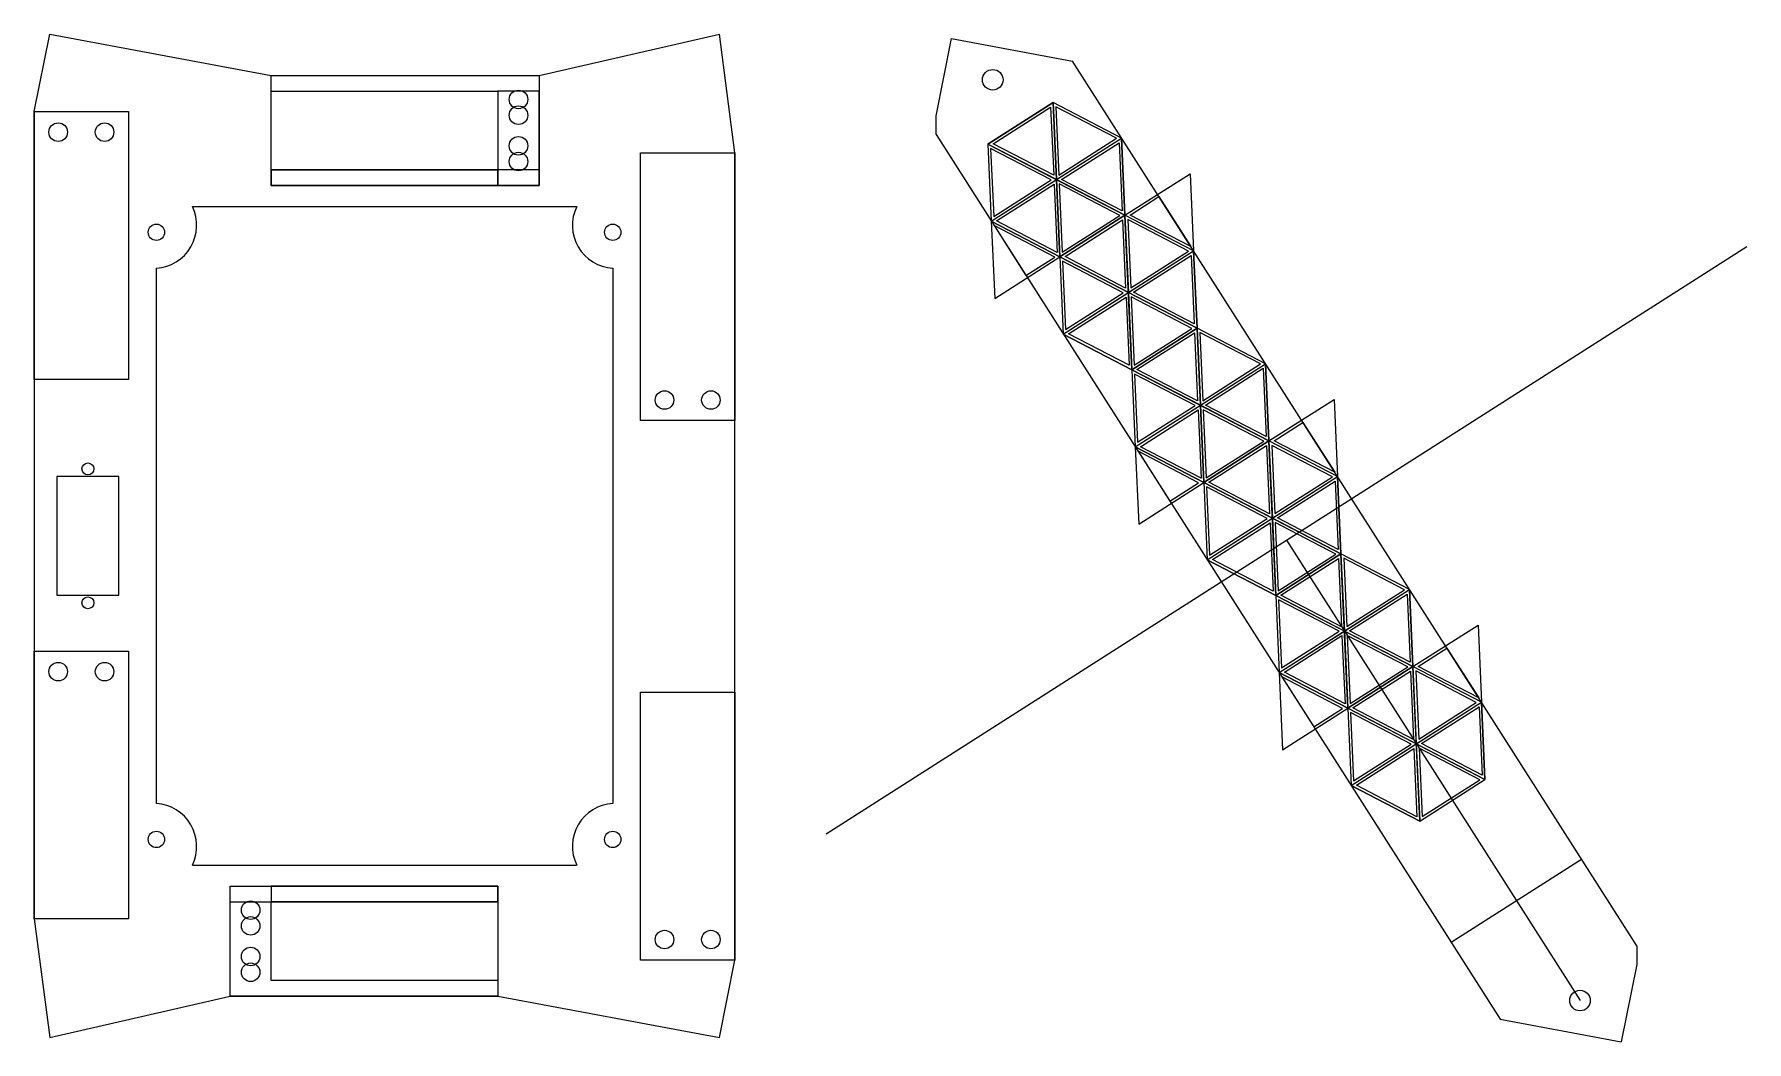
# Model space of a CAD drawing. Header units: millimetres. Extents: x 0 to 332, y -1 to 195.
import ezdxf

# ---------------------------------------------------------------- set-up
doc = ezdxf.new("R2010")
doc.units = ezdxf.units.MM
doc.layers.add('下書き線', color=1, linetype='Continuous', lineweight=25)

msp = doc.modelspace()

# ---------------------------------------------------------------- linework, layer by layer
for p, q in [((0, 179.72), (3, 194.72)), ((3, 194.72), (46, 186.72)), ((98, 186.72), (133, 194.72)), ((136, 171.72), (133, 194.72)), ((175.06, 178.89), (178.06, 193.89)), ((178.06, 193.89), (201.54, 189.52)), ((46, 186.72), (98, 186.72)), ((0, 179.72), (0, 23)), ((175.06, 175.24), (175.06, 178.89)), ((136, 15), (136, 171.72)), ((218.33, 163.2), (224.51, 153.51)), ((30.71, 161.29), (105.29, 161.29)), ((186.32, 157.59), (192.5, 147.91)), ((23.71, 45.43), (23.71, 149.29)), ((112.29, 149.29), (112.29, 45.43)), ((246.27, 119.39), (252.45, 109.7)), ((214.26, 113.79), (220.44, 104.1)), ((274.21, 75.58), (280.39, 65.89)), ((242.2, 69.98), (248.38, 60.29)), ((30.71, 33.43), (105.29, 33.43)), ((0, 23), (3, 0)), ((311.06, 17.81), (311.06, 14.16)), ((133, 0), (136, 15)), ((311.06, 14.16), (308.06, -0.84)), ((3, 0), (38, 8)), ((38, 8), (90, 8)), ((90, 8), (133, 0)), ((284.59, 3.53), (308.06, -0.84))]:
    msp.add_line(p, q)
for points in [[(311.06, 17.81), (201.54, 189.52)], [(175.06, 175.24), (284.59, 3.53)], [(224.51, 153.51), (212.73, 159.63), (218.33, 163.2)], [(192.5, 147.91), (198.09, 151.47), (186.32, 157.59)], [(252.45, 109.7), (240.68, 115.82), (246.27, 119.39)], [(220.44, 104.1), (226.03, 107.67), (214.26, 113.79)], [(280.39, 65.89), (268.62, 72.01), (274.21, 75.58)], [(248.38, 60.29), (253.98, 63.86), (242.2, 69.98), (242.2, 69.98)]]:
    msp.add_lwpolyline(points)
for points in [[(46, 186.72), (98, 186.72), (98, 168.42), (46, 168.42)], [(0, 179.72), (18.3, 179.72), (18.3, 127.72), (0, 127.72)], [(197.89, 167.35), (186.12, 173.47), (197.3, 180.6)], [(198.3, 180.65), (198.89, 167.39), (210.07, 174.53)], [(211.2, 160.43), (199.42, 166.55), (210.61, 173.68)], [(117.7, 171.72), (136, 171.72), (136, 119.72), (117.7, 119.72)], [(185.65, 172.58), (186.24, 159.32), (197.43, 166.46)], [(198.55, 152.36), (186.78, 158.48), (197.96, 165.62)], [(198.96, 165.66), (199.55, 152.41), (210.74, 159.54)], [(211.86, 145.44), (200.09, 151.56), (211.27, 158.7)], [(212.27, 158.74), (212.86, 145.49), (224.04, 152.62)], [(199.63, 150.68), (200.21, 137.42), (211.4, 144.56)], [(225.17, 138.52), (213.4, 144.64), (224.58, 151.78)], [(212.52, 130.46), (200.75, 136.58), (211.94, 143.71)], [(212.94, 143.76), (213.52, 130.5), (224.71, 137.64)], [(225.83, 123.54), (214.06, 129.66), (225.25, 136.79)], [(226.24, 136.84), (226.83, 123.58), (238.02, 130.72)], [(239.14, 116.62), (227.37, 122.74), (238.55, 129.88)], [(213.6, 128.77), (214.18, 115.52), (225.37, 122.65)], [(226.49, 108.55), (214.72, 114.67), (225.91, 121.81)], [(226.91, 121.85), (227.49, 108.6), (238.68, 115.73)], [(239.8, 101.63), (228.03, 107.75), (239.22, 114.89)], [(240.22, 114.93), (240.8, 101.68), (251.99, 108.81)], [(16.41, 85.86), (16.41, 108.86), (4.41, 108.86), (4.41, 85.86)], [(227.57, 106.87), (228.16, 93.61), (239.34, 100.75)], [(253.11, 94.72), (241.34, 100.84), (252.53, 107.97)], [(240.47, 86.65), (228.69, 92.77), (239.88, 99.9)], [(240.88, 99.95), (241.46, 86.69), (252.65, 93.83)], [(253.77, 79.73), (242, 85.85), (253.19, 92.99)], [(254.19, 93.03), (254.77, 79.77), (265.96, 86.91)], [(241.54, 84.96), (242.13, 71.71), (253.31, 78.84)], [(267.08, 72.81), (255.31, 78.93), (266.5, 86.07)], [(254.44, 64.75), (242.67, 70.87), (253.85, 78)], [(254.85, 78.04), (255.44, 64.79), (266.62, 71.92)], [(0, 75), (18.3, 75), (18.3, 23), (0, 23)], [(267.75, 57.83), (255.97, 63.95), (267.16, 71.08)], [(268.16, 71.13), (268.75, 57.87), (279.93, 65.01)], [(117.7, 67), (136, 67), (136, 15), (117.7, 15)], [(281.06, 50.91), (269.28, 57.03), (280.47, 64.16)], [(255.51, 63.06), (256.1, 49.8), (267.29, 56.94)], [(268.41, 42.84), (256.64, 48.96), (267.82, 56.1)], [(268.82, 56.14), (269.41, 42.89), (280.59, 50.02)], [(38, 26.3), (90, 26.3), (90, 8), (38, 8)]]:
    msp.add_lwpolyline(points, close=True)
for centre, radius in [((186.06, 185.89), 2), ((94, 182.07), 1.8), ((4.65, 175.72), 1.8), ((13.65, 175.72), 1.8), ((94, 173.07), 1.8), ((23.71, 156.29), 1.59), ((112.29, 156.29), 1.59), ((122.35, 123.72), 1.8), ((131.35, 123.72), 1.8), ((10.41, 110.36), 1.15), ((10.41, 84.36), 1.15), ((4.65, 71), 1.8), ((13.65, 71), 1.8), ((23.71, 38.43), 1.59), ((112.29, 38.43), 1.59), ((42, 21.65), 1.8), ((122.35, 19), 1.8), ((131.35, 19), 1.8), ((42, 12.65), 1.8), ((300.06, 7.16), 2)]:
    msp.add_circle(centre, radius)
for centre, radius, start, end in [((23.14, 157.67), 8.39, 273.887, 25.6001), ((112.86, 157.67), 8.39, 154.3999, 266.113), ((112.29, 156.29), 7, 39.3888, 39.9657), ((112.29, 156.29), 7, 320.0343, 320.6112), ((23.14, 37.06), 8.39, 334.3999, 86.113), ((112.86, 37.06), 8.39, 93.887, 205.6001)]:
    msp.add_arc(centre, radius, start, end)
at = {"layer": '下書き線'}
for p, q in [((199.09, 151.52), (197.76, 181.49)), ((185.12, 173.42), (211.73, 159.59)), ((185.78, 158.44), (211.07, 174.57)), ((213.06, 129.61), (211.73, 159.59)), ((153.7, 39.53), (332.42, 153.53)), ((199.09, 151.52), (225.71, 137.68)), ((199.75, 136.53), (225.04, 152.67)), ((227.03, 107.71), (225.71, 137.68)), ((213.72, 114.63), (239.02, 130.76)), ((213.06, 129.61), (239.68, 115.78)), ((241, 85.81), (239.68, 115.78)), ((227.03, 107.71), (253.65, 93.87)), ((227.69, 92.73), (252.99, 108.86)), ((243.06, 96.53), (300.06, 7.16)), ((254.98, 63.9), (253.65, 93.87)), ((241.67, 70.82), (266.96, 86.95)), ((241, 85.81), (267.62, 71.97)), ((268.95, 42), (267.62, 71.97)), ((254.98, 63.9), (281.59, 50.06)), ((255.64, 48.92), (280.93, 65.05)), ((275.05, 18.48), (300.34, 34.61))]:
    msp.add_line(p, q, dxfattribs=at)
for points in [[(46, 186.72), (98, 186.72), (98, 165.36), (46, 165.36)], [(90, 168.36), (46, 168.36), (46, 183.66), (90, 183.66)], [(90, 165.36), (98, 165.36), (98, 183.66), (90, 183.66)], [(211.07, 174.57), (197.76, 181.49), (185.12, 173.42), (185.78, 158.44), (199.09, 151.52), (211.73, 159.59)], [(198.43, 166.5), (185.12, 173.42), (197.76, 181.49)], [(197.76, 181.49), (198.43, 166.5), (211.07, 174.57)], [(185.12, 173.42), (185.78, 158.44), (198.43, 166.5)], [(211.73, 159.59), (198.43, 166.5), (211.07, 174.57)], [(90, 168.36), (46, 168.36), (46, 165.36), (90, 165.36)], [(199.09, 151.52), (185.78, 158.44), (198.43, 166.5)], [(198.43, 166.5), (199.09, 151.52), (211.73, 159.59)], [(225.04, 152.67), (211.73, 159.59), (224.38, 167.65)], [(225.04, 152.67), (211.73, 159.59), (199.09, 151.52), (199.75, 136.53), (213.06, 129.61), (225.71, 137.68)], [(212.4, 144.6), (199.09, 151.52), (211.73, 159.59)], [(211.73, 159.59), (212.4, 144.6), (225.04, 152.67)], [(185.78, 158.44), (186.44, 143.45), (199.09, 151.52)], [(199.09, 151.52), (199.75, 136.53), (212.4, 144.6)], [(225.71, 137.68), (212.4, 144.6), (225.04, 152.67)], [(213.06, 129.61), (199.75, 136.53), (212.4, 144.6)], [(212.4, 144.6), (213.06, 129.61), (225.71, 137.68)], [(239.02, 130.76), (225.71, 137.68), (213.06, 129.61), (213.72, 114.63), (227.03, 107.71), (239.68, 115.78)], [(226.37, 122.7), (213.06, 129.61), (225.71, 137.68)], [(225.71, 137.68), (226.37, 122.7), (239.02, 130.76)], [(239.68, 115.78), (226.37, 122.7), (239.02, 130.76)], [(213.06, 129.61), (213.72, 114.63), (226.37, 122.7)], [(252.99, 108.86), (239.68, 115.78), (252.32, 123.84)], [(227.03, 107.71), (213.72, 114.63), (226.37, 122.7)], [(226.37, 122.7), (227.03, 107.71), (239.68, 115.78)], [(213.72, 114.63), (214.39, 99.64), (227.03, 107.71)], [(252.99, 108.86), (239.68, 115.78), (227.03, 107.71), (227.69, 92.73), (241, 85.81), (253.65, 93.87)], [(240.34, 100.79), (227.03, 107.71), (239.68, 115.78)], [(239.68, 115.78), (240.34, 100.79), (252.99, 108.86)], [(227.03, 107.71), (227.69, 92.73), (240.34, 100.79)], [(253.65, 93.87), (240.34, 100.79), (252.99, 108.86)], [(241, 85.81), (227.69, 92.73), (240.34, 100.79)], [(240.34, 100.79), (241, 85.81), (253.65, 93.87)], [(266.96, 86.95), (253.65, 93.87), (241, 85.81), (241.67, 70.82), (254.98, 63.9), (267.62, 71.97)], [(254.31, 78.89), (241, 85.81), (253.65, 93.87)], [(253.65, 93.87), (254.31, 78.89), (266.96, 86.95)], [(267.62, 71.97), (254.31, 78.89), (266.96, 86.95)], [(241, 85.81), (241.67, 70.82), (254.31, 78.89)], [(280.93, 65.05), (267.62, 71.97), (280.27, 80.04)], [(254.98, 63.9), (241.67, 70.82), (254.31, 78.89)], [(254.31, 78.89), (254.98, 63.9), (267.62, 71.97)], [(241.67, 70.82), (242.33, 55.84), (254.98, 63.9)], [(280.93, 65.05), (267.62, 71.97), (254.98, 63.9), (255.64, 48.92), (268.95, 42), (281.59, 50.06)], [(268.28, 56.98), (254.98, 63.9), (267.62, 71.97)], [(267.62, 71.97), (268.28, 56.98), (280.93, 65.05)], [(254.98, 63.9), (255.64, 48.92), (268.28, 56.98)], [(281.59, 50.06), (268.28, 56.98), (280.93, 65.05)], [(268.95, 42), (255.64, 48.92), (268.28, 56.98)], [(268.28, 56.98), (268.95, 42), (281.59, 50.06)], [(38, 29.36), (90, 29.36), (90, 8), (38, 8)], [(46, 26.36), (90, 26.36), (90, 29.36), (46, 29.36)], [(46, 26.36), (90, 26.36), (90, 11.06), (46, 11.06)]]:
    msp.add_lwpolyline(points, close=True, dxfattribs=at)
for centre in [(94, 179.01), (94, 170.01), (42, 24.71), (42, 15.71)]:
    msp.add_circle(centre, 1.8, dxfattribs=at)

doc.saveas('drawing.dxf')
